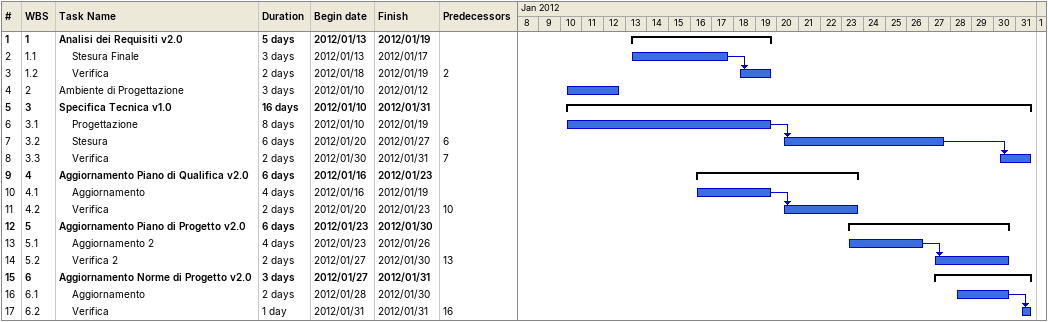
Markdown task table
| ID | WBS | Task | Duration | Start | Finish | Predecessors |
|---|---|---|---|---|---|---|
| 1 | 1 | **Analisi dei Requisiti v2.0** | 5d | 2012-01-13 | 2012-01-19 |  |
| 2 | 1.1 | Stesura Finale | 3d | 2012-01-13 | 2012-01-17 |  |
| 3 | 1.2 | Verifica | 2d | 2012-01-18 | 2012-01-19 | 2 |
| 4 | 2 | Ambiente di Progettazione | 3d | 2012-01-10 | 2012-01-12 |  |
| 5 | 3 | **Specifica Tecnica v1.0** | 16d | 2012-01-10 | 2012-01-31 |  |
| 6 | 3.1 | Progettazione | 8d | 2012-01-10 | 2012-01-19 |  |
| 7 | 3.2 | Stesura | 6d | 2012-01-20 | 2012-01-27 | 6 |
| 8 | 3.3 | Verifica | 2d | 2012-01-30 | 2012-01-31 | 7 |
| 9 | 4 | **Aggiornamento Piano di Qualifica v2.0** | 6d | 2012-01-16 | 2012-01-23 |  |
| 10 | 4.1 | Aggiornamento | 4d | 2012-01-16 | 2012-01-19 |  |
| 11 | 4.2 | Verifica | 2d | 2012-01-20 | 2012-01-23 | 10 |
| 12 | 5 | **Aggiornamento Piano di Progetto v2.0** | 6d | 2012-01-23 | 2012-01-30 |  |
| 13 | 5.1 | Aggiornamento 2 | 4d | 2012-01-23 | 2012-01-26 |  |
| 14 | 5.2 | Verifica 2 | 2d | 2012-01-27 | 2012-01-30 | 13 |
| 15 | 6 | **Aggiornamento Norme di Progetto v2.0** | 3d | 2012-01-27 | 2012-01-31 |  |
| 16 | 6.1 | Aggiornamento | 2d | 2012-01-28 | 2012-01-30 |  |
| 17 | 6.2 | Verifica | 1d | 2012-01-31 | 2012-01-31 | 16 |
